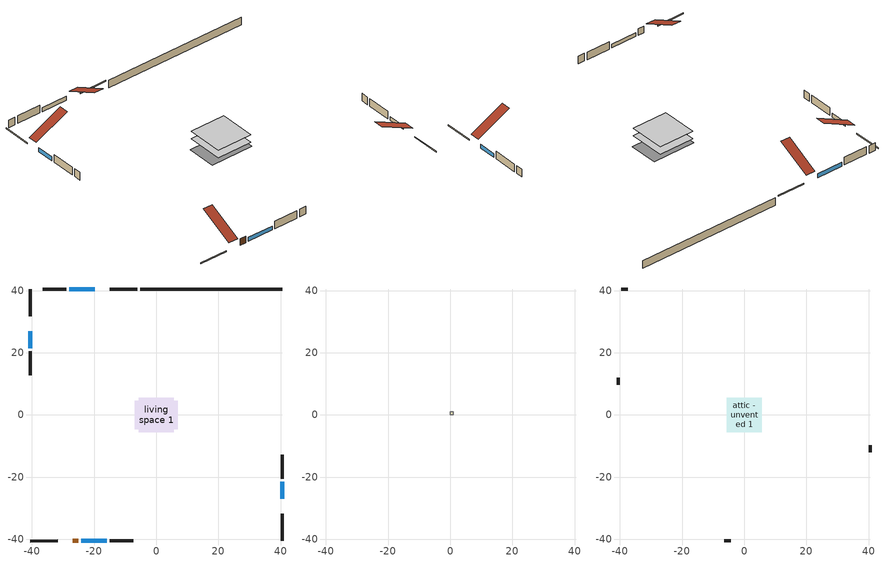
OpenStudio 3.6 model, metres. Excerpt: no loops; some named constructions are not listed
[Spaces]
living space 1
 floor foundation (Slab1 construction): -6.86,-4.57 -6.86,4.57 6.86,4.57 6.86,-4.57 z-2.13
 floor adiabatic (AdiabaticFloorConstruction): -5.6,-5.6 -5.6,5.6 5.6,5.6 5.6,-5.6 z0.3
 wall outside (Wall1 construction): -28.91,40.53 -36.53,40.53 / 40.53,-20.49 40.53,-12.87 / -14.99,-40.53 -7.37,-40.53 / -40.53,20.49 -40.53,12.87 z0.3:2.74
 wall outside (RimJoist1 construction): -6.12,40.53 -14.93,40.53 / 40.53,-40.53 40.53,-31.72 / -40.53,-40.53 -31.72,-40.53 / -40.53,40.53 -40.53,31.72 z0.3:0.61
 wall outside (AdiabaticWallConstruction): -19.75,40.53 -27.98,40.53 / 40.53,-26.9 40.53,-21.41 / -24.14,-40.53 -15.91,-40.53 / -40.53,26.9 -40.53,21.41 z0.3:1.52
 wall outside (AdiabaticWallConstruction 1): -26.9,-40.53 -25.07,-40.53 z0.3:2.34
 wall foundation (FoundationWall1 construction): 40.53,40.53 -5.19,40.53 z-2.13:0.3
 window (WindowConstruction): -19.75,40.53 -27.98,40.53 z0.3:1.52
 window (WindowConstruction 1): 40.53,-26.9 40.53,-21.41 z0.3:1.52
 window (WindowConstruction 2): -24.14,-40.53 -15.91,-40.53 z0.3:1.52
 window (WindowConstruction 3): -40.53,26.9 -40.53,21.41 z0.3:1.52
 door (Door): -26.9,-40.53 -25.07,-40.53 z0.3:2.34
 ceiling adiabatic (AdiabaticFloorConstruction): 5.6,-5.6 5.6,5.6 -5.6,5.6 -5.6,-5.6 z0.3
central ac and furnace airloop ret air space
 floor adiabatic (AdiabaticConst): 0,0 0,1 1,1 1,0 z0
 wall adiabatic (AdiabaticConst): 0,1 0,0 1,0 1,1 0,1 z0:1
 ceiling adiabatic (AdiabaticConst): 1,0 1,1 0,1 0,0 z1
attic - unvented 1
 floor to living space 1 (Floor1 construction Reversed): -5.6,-5.6 -5.6,5.6 5.6,5.6 5.6,-5.6 z2.74
 wall outside (Wall2 construction): -37.46,40.53 -39.6,40.53 / 40.53,-11.94 40.53,-9.79 / -6.44,-40.53 -4.29,-40.53 / -40.53,11.94 -40.53,9.79 z0.3:2.74
 roof outside (Roof1 construction): -18.82,40.53,2.74 -18.82,29.94,8.04 -15.86,29.94,8.04 -15.86,40.53,2.74; 40.53,-27.83,2.74 29.94,-27.83,8.04 29.94,-30.79,8.04 40.53,-30.79,2.74; -27.83,-40.53,2.74 -27.83,-29.94,8.04 -30.79,-29.94,8.04 -30.79,-40.53,2.74; -40.53,27.83,2.74 -29.94,27.83,8.04 -29.94,30.79,8.04 -40.53,30.79,2.74
[Schedule:Day]
misc plug loads schedule allday5 Shifted; misc plug loads schedule allday3 Shifted: 1, 0, 0.521682, 2, 0, 0.491872, 3, 0, 0.476967, 4, 0, 0.462062, 5, 0, 0.476967, 6, 0, 0.491872, 7, 0, 0.551493, 8, 0, 0.626019, 9, 0, 0.640924, 10, 0, 0.640924, 11, 0, 0.640924, 12, 0, 0.655829, 13, 0, 0.670734, 14, 0, 0.670734, 15, 0, 0.655829, 16, 0, 0.68564, 17, 0, 0.71545, 18, 0, 0, 19, 0, 0, 20, 0, 0.745261, 21, 0, 1.47562, 22, 0, 1.46071, 23, 0, 0.596208, 24, 0, 0.536588
misc plug loads schedule allday4 Shifted: 1, 0, 0.519581, 2, 0, 0.489891, 3, 0, 0.475045, 4, 0, 0.4602, 5, 0, 0.475045, 6, 0, 0.489891, 7, 0, 0.549271, 8, 0, 0.623497, 9, 0, 0.638342, 10, 0, 0.638342, 11, 0, 0.638342, 12, 0, 0.653187, 13, 0, 0.668033, 14, 0, 0.668033, 15, 0, 0.653187, 16, 0, 0.682878, 17, 0, 0.712568, 18, 0, 0, 19, 0, 0, 20, 0, 0.742258, 21, 0, 1.46967, 22, 0, 1.45483, 23, 0, 0.593807, 24, 0, 0.534426
misc plug loads schedule allday2 Shifted: 1, 0, 0.660377, 2, 0, 0.622642, 3, 0, 0.603774, 4, 0, 0.584906, 5, 0, 0.603774, 6, 0, 0.622642, 7, 0, 0.698113, 8, 0, 0.792453, 9, 0, 0.811321, 10, 0, 0.811321, 11, 0, 0.811321, 12, 0, 0.830189, 13, 0, 0.849057, 14, 0, 0.849057, 15, 0, 0.830189, 16, 0, 0.867925, 17, 0, 0.90566, 18, 0, 0, 19, 0, 0, 20, 0, 0.943396, 21, 0, 1.86792, 22, 0, 1.84906, 23, 0, 0.754717, 24, 0, 0.679245
misc plug loads schedule allday1 Shifted: 1, 0, 0.655649, 2, 0, 0.618183, 3, 0, 0.599451, 4, 0, 0.580718, 5, 0, 0.599451, 6, 0, 0.618183, 7, 0, 0.693115, 8, 0, 0.786779, 9, 0, 0.805512, 10, 0, 0.805512, 11, 0, 0.805512, 12, 0, 0.824245, 13, 0, 0.842977, 14, 0, 0.842977, 15, 0, 0.824245, 16, 0, 0.86171, 17, 0, 0.899176, 18, 0, 0, 19, 0, 0, 20, 0, 0.936642, 21, 0, 1.85455, 22, 0, 1.83582, 23, 0, 0.749313, 24, 0, 0.674382
misc tv schedule weekday12 Shifted; misc tv schedule weekday1 Shifted: 1, 0, 0.101928, 2, 0, 0.0495868, 3, 0, 0.0247934, 4, 0, 0.0192837, 5, 0, 0.030303, 6, 0, 0.0495868, 7, 0, 0.0798898, 8, 0, 0.110193, 9, 0, 0.134986, 10, 0, 0.15978, 11, 0, 0.179063, 12, 0, 0.198347, 13, 0, 0.209366, 14, 0, 0.236915, 15, 0, 0.250689, 16, 0, 0.280992, 17, 0, 0.349862, 18, 0, 0, 19, 0, 0, 20, 0, 0.809917, 21, 0, 1.42975, 22, 0, 1.52617, 23, 0, 0.573003, 24, 0, 0.247934
misc tv schedule weekday11 Shifted: 1, 0, 0.0770962, 2, 0, 0.0375063, 3, 0, 0.0187531, 4, 0, 0.0145858, 5, 0, 0.0229205, 6, 0, 0.0375063, 7, 0, 0.0604268, 8, 0, 0.0833473, 9, 0, 0.1021, 10, 0, 0.120854, 11, 0, 0.135439, 12, 0, 0.150025, 13, 0, 0.15836, 14, 0, 0.179197, 15, 0, 0.189615, 16, 0, 0.212536, 17, 0, 0.264628, 18, 0, 0, 19, 0, 0, 20, 0, 0.612602, 21, 0, 1.08143, 22, 0, 1.15436, 23, 0, 0.433406, 24, 0, 0.187531
misc tv schedule weekday10 Shifted: 1, 0, 0.0777237, 2, 0, 0.0378116, 3, 0, 0.0189058, 4, 0, 0.0147045, 5, 0, 0.0231071, 6, 0, 0.0378116, 7, 0, 0.0609186, 8, 0, 0.0840257, 9, 0, 0.102931, 10, 0, 0.121837, 11, 0, 0.136542, 12, 0, 0.151246, 13, 0, 0.159649, 14, 0, 0.180655, 15, 0, 0.191158, 16, 0, 0.214265, 17, 0, 0.266782, 18, 0, 0, 19, 0, 0, 20, 0, 0.617589, 21, 0, 1.09023, 22, 0, 1.16376, 23, 0, 0.436933, 24, 0, 0.189058
misc tv schedule weekday9 Shifted; misc tv schedule weekday6 Shifted: 1, 0, 0.0890192, 2, 0, 0.0433067, 3, 0, 0.0216533, 4, 0, 0.0168415, 5, 0, 0.0264652, 6, 0, 0.0433067, 7, 0, 0.0697718, 8, 0, 0.096237, 9, 0, 0.11789, 10, 0, 0.139544, 11, 0, 0.156385, 12, 0, 0.173227, 13, 0, 0.18285, 14, 0, 0.20691, 15, 0, 0.218939, 16, 0, 0.245404, 17, 0, 0.305553, 18, 0, 0, 19, 0, 0, 20, 0, 0.707342, 21, 0, 1.24868, 22, 0, 1.33288, 23, 0, 0.500432, 24, 0, 0.216533
misc tv schedule weekday8 Shifted: 1, 0, 0.0860609, 2, 0, 0.0418675, 3, 0, 0.0209337, 4, 0, 0.0162818, 5, 0, 0.0255857, 6, 0, 0.0418675, 7, 0, 0.0674531, 8, 0, 0.0930388, 9, 0, 0.113973, 10, 0, 0.134906, 11, 0, 0.151188, 12, 0, 0.16747, 13, 0, 0.176774, 14, 0, 0.200033, 15, 0, 0.211663, 16, 0, 0.237249, 17, 0, 0.295398, 18, 0, 0, 19, 0, 0, 20, 0, 0.683835, 21, 0, 1.20718, 22, 0, 1.28859, 23, 0, 0.483802, 24, 0, 0.209337
misc tv schedule weekday7 Shifted: 1, 0, 0.0892882, 2, 0, 0.0434375, 3, 0, 0.0217187, 4, 0, 0.0168924, 5, 0, 0.0265451, 6, 0, 0.0434375, 7, 0, 0.0699826, 8, 0, 0.0965278, 9, 0, 0.118247, 10, 0, 0.139965, 11, 0, 0.156858, 12, 0, 0.17375, 13, 0, 0.183403, 14, 0, 0.207535, 15, 0, 0.219601, 16, 0, 0.246146, 17, 0, 0.306476, 18, 0, 0, 19, 0, 0, 20, 0, 0.709479, 21, 0, 1.25245, 22, 0, 1.33691, 23, 0, 0.501944, 24, 0, 0.217187
misc tv schedule weekday5 Shifted; misc tv schedule weekday3 Shifted: 1, 0, 0.0861505, 2, 0, 0.0419111, 3, 0, 0.0209555, 4, 0, 0.0162988, 5, 0, 0.0256123, 6, 0, 0.0419111, 7, 0, 0.0675234, 8, 0, 0.0931357, 9, 0, 0.114091, 10, 0, 0.135047, 11, 0, 0.151346, 12, 0, 0.167644, 13, 0, 0.176958, 14, 0, 0.200242, 15, 0, 0.211884, 16, 0, 0.237496, 17, 0, 0.295706, 18, 0, 0, 19, 0, 0, 20, 0, 0.684548, 21, 0, 1.20844, 22, 0, 1.28993, 23, 0, 0.484306, 24, 0, 0.209555
misc tv schedule weekday4 Shifted: 1, 0, 0.0868677, 2, 0, 0.04226, 3, 0, 0.02113, 4, 0, 0.0164344, 5, 0, 0.0258255, 6, 0, 0.04226, 7, 0, 0.0680855, 8, 0, 0.093911, 9, 0, 0.115041, 10, 0, 0.136171, 11, 0, 0.152605, 12, 0, 0.16904, 13, 0, 0.178431, 14, 0, 0.201909, 15, 0, 0.213648, 16, 0, 0.239473, 17, 0, 0.298168, 18, 0, 0, 19, 0, 0, 20, 0, 0.690246, 21, 0, 1.2185, 22, 0, 1.30067, 23, 0, 0.488337, 24, 0, 0.2113
misc tv schedule weekday2 Shifted: 1, 0, 0.101211, 2, 0, 0.0492379, 3, 0, 0.0246189, 4, 0, 0.0191481, 5, 0, 0.0300898, 6, 0, 0.0492379, 7, 0, 0.0793277, 8, 0, 0.109418, 9, 0, 0.134036, 10, 0, 0.158655, 11, 0, 0.177803, 12, 0, 0.196952, 13, 0, 0.207893, 14, 0, 0.235248, 15, 0, 0.248925, 16, 0, 0.279015, 17, 0, 0.347401, 18, 0, 0, 19, 0, 0, 20, 0, 0.804219, 21, 0, 1.41969, 22, 0, 1.51543, 23, 0, 0.568971, 24, 0, 0.246189
